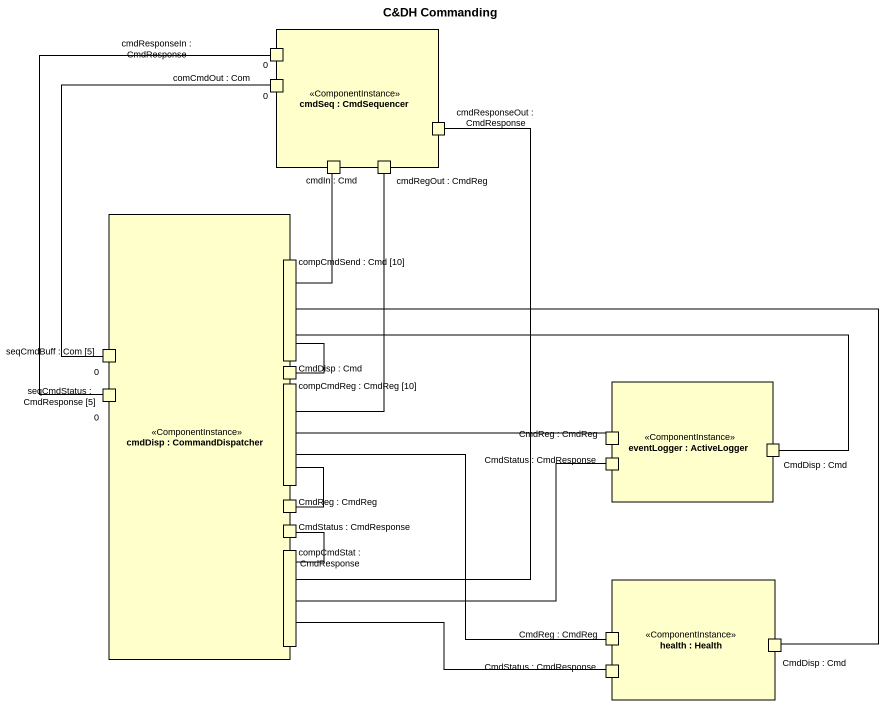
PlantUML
@startuml
title C&DH Commanding
rectangle "cmdSeq : CmdSequencer" as cmdSeq <<ComponentInstance>> #FFFFCC {
  port "cmdResponseIn : CmdResponse" as cmdResponseIn_CmdResponse #FFFFCC
  port "comCmdOut : Com" as comCmdOut_Com #FFFFCC
  port "cmdResponseOut : CmdResponse" as cmdResponseOut_CmdResponse #FFFFCC
  port "cmdIn : Cmd" as cmdIn_Cmd #FFFFCC
  port "cmdRegOut : CmdReg" as cmdRegOut_CmdReg #FFFFCC
}
rectangle "cmdDisp : CommandDispatcher" as cmdDisp <<ComponentInstance>> #FFFFCC {
  port "compCmdSend : Cmd [10]" as compCmdSend_Cmd_10 #FFFFCC
  port "seqCmdBuff : Com [5]" as seqCmdBuff_Com_5 #FFFFCC
  port "seqCmdStatus : CmdResponse [5]" as seqCmdStatus_CmdResponse_5 #FFFFCC
  port "CmdDisp : Cmd" as CmdDisp_Cmd #FFFFCC
  port "compCmdReg : CmdReg [10]" as compCmdReg_CmdReg_10 #FFFFCC
  port "CmdReg : CmdReg" as CmdReg_CmdReg_2 #FFFFCC
  port "compCmdStat : CmdResponse" as compCmdStat_CmdResponse #FFFFCC
  port "CmdStatus : CmdResponse" as CmdStatus_CmdResponse_2 #FFFFCC
}
rectangle "eventLogger : ActiveLogger" as eventLogger <<ComponentInstance>> #FFFFCC {
  port "CmdReg : CmdReg" as CmdReg_CmdReg #FFFFCC
  port "CmdStatus : CmdResponse" as CmdStatus_CmdResponse #FFFFCC
  port "CmdDisp : Cmd" as CmdDisp_Cmd_2 #FFFFCC
}
rectangle "health : Health" as health <<ComponentInstance>> #FFFFCC {
  port "CmdReg : CmdReg" as CmdReg_CmdReg_3 #FFFFCC
  port "CmdStatus : CmdResponse" as CmdStatus_CmdResponse_3 #FFFFCC
  port "CmdDisp : Cmd" as CmdDisp_Cmd_3 #FFFFCC
}
comCmdOut_Com "0" -- "0" seqCmdBuff_Com_5
cmdResponseOut_CmdResponse -- compCmdStat_CmdResponse
cmdRegOut_CmdReg -- compCmdReg_CmdReg_10
compCmdSend_Cmd_10 -up- cmdIn_Cmd
compCmdSend_Cmd_10 -- CmdDisp_Cmd
compCmdSend_Cmd_10 -right- CmdDisp_Cmd_2
compCmdSend_Cmd_10 -- CmdDisp_Cmd_3
seqCmdStatus_CmdResponse_5 "0" -up- "0" cmdResponseIn_CmdResponse
CmdReg_CmdReg -left- compCmdReg_CmdReg_10
CmdStatus_CmdResponse -left- compCmdStat_CmdResponse
CmdReg_CmdReg_2 -up- compCmdReg_CmdReg_10
CmdStatus_CmdResponse_2 -- compCmdStat_CmdResponse
CmdReg_CmdReg_3 -up- compCmdReg_CmdReg_10
CmdStatus_CmdResponse_3 -left- compCmdStat_CmdResponse
@enduml
